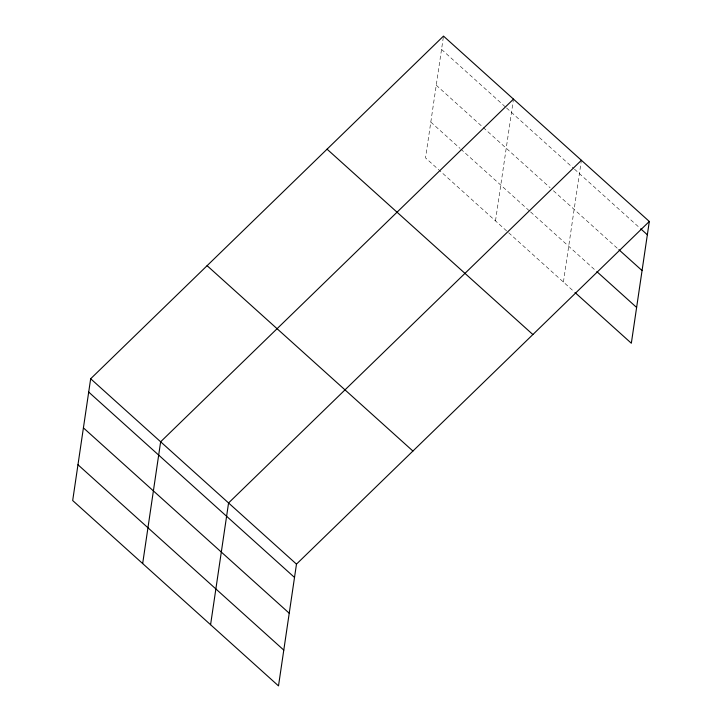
<?xml version="1.0" encoding="UTF-8"?>
<svg xmlns="http://www.w3.org/2000/svg" width="722" height="722" viewBox="0 0 722 722"><rect width="100%" height="100%" fill="white"/><g stroke="black" fill="none" stroke-linecap="round" stroke-linejoin="round"><path stroke-width="0.54" stroke-dasharray="3.61 2.71" d="M443.335 37.21L425.52 157.874L574.18 291.76M495.491 220.896L513.315 100.232M563.413 282.067L581.39 160.293M441.53 49.421L505.68 107.19M506.51 107.939L573.629 168.388M574.459 169.138L639.891 228.062M436.25 85.205L550.119 187.765M553.431 190.752L618.041 248.937M430.799 122.081L459.959 148.344M460.789 149.093L529.767 211.212M530.598 211.961L596.029 270.894"/><path stroke-width="1.08" d="M90.665 378.761L72.687 500.536L278.502 685.9L296.48 564.126L649.313 221.464L443.498 36.1L90.665 378.761L296.48 564.126M142.667 563.566L160.645 441.783L513.477 99.122M210.58 624.729L228.567 502.954L581.39 160.293M649.313 221.464L631.335 343.239L575.01 292.509M640.721 228.811L647.345 234.776M618.871 249.686L642.066 270.57M596.859 271.634L636.614 307.446M327.066 149.183L532.881 334.539M207.106 265.687L412.921 451.042M88.707 392.082L294.522 577.447M83.418 427.875L289.233 613.231M77.976 464.751L283.791 650.107"/></g></svg>
